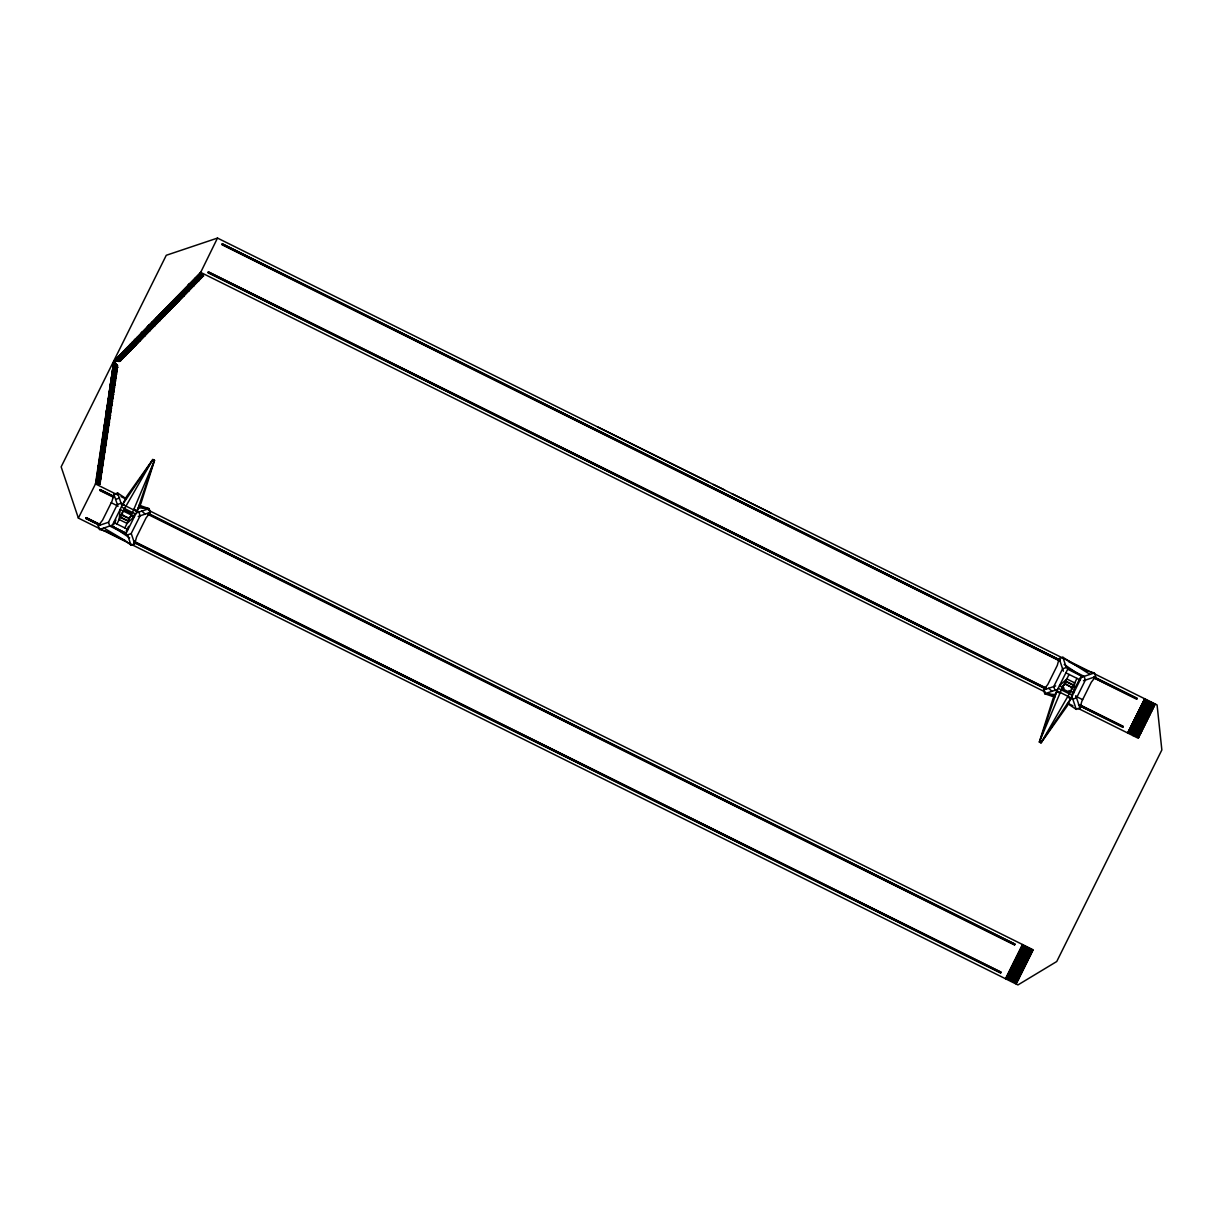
<?xml version="1.0" encoding="UTF-8"?>
<svg xmlns="http://www.w3.org/2000/svg" width="1223" height="1223" viewBox="0 0 1223 1223"><rect width="100%" height="100%" fill="white"/><g stroke="black" fill="none" stroke-linecap="round" stroke-linejoin="round"><path stroke-width="1.5" d="M95.562 483.788L78.364 518.078L1017.949 984.928L1056.733 961.523L1161.85 749.959L1157.08 704.922L217.495 238.072L166.267 255.286L61.15 466.85L78.364 518.078M113.77 361.825L95.593 483.421L100.286 484.018M95.883 483.36L113.342 366.533M96.281 483.513L113.739 361.962M96.479 483.544L114.61 362.268M96.892 483.605L114.794 362.467M97.106 483.635L115.145 362.91L114.32 362.788M97.305 483.666L115.329 363.078L114.289 362.986M97.519 483.696L115.512 363.277M97.718 483.727L115.696 363.491L114.259 363.2M98.13 483.804L115.879 363.69M98.344 483.834L116.231 364.118L114.167 363.812M98.543 483.865L116.414 364.286M98.757 483.895L116.598 364.5L114.136 364.011M99.17 483.956L116.781 364.699L114.106 364.225M99.369 483.987L117.148 365.111L114.045 364.637M99.583 484.018L117.316 365.341L114.014 364.836M99.72 484.033L117.439 365.417L114.427 362.069L117.439 365.432M100.011 483.972L117.469 367.145M101.295 477.245L96.617 476.542M103.343 463.502L98.696 462.691M104.368 456.622L99.705 455.934M105.423 449.651L100.729 449.055M107.456 436.015L102.793 435.205M108.48 429.135L103.802 428.447M111.568 408.528L106.89 407.825M112.608 401.557L107.93 400.854M114.656 387.813L109.994 387.11M115.681 380.934L111.003 380.338M116.72 374.07L112.012 373.535M217.495 238.072L200.587 272.561M126.382 498.892L117.622 492.991L113.892 494.245L112.057 501.063L102.564 520.157L98.237 525.737L99.491 529.467L106.309 531.286L125.403 540.78L130.983 545.106L134.713 543.853L136.548 537.035L146.041 517.941L150.368 512.361L149.114 508.63L139.116 505.221M1089.999 674.393L1062.879 657.271L1059.149 658.524L1057.314 665.343L1047.836 684.437L1043.509 690.017L1044.763 693.747L1054.761 697.156M1067.496 703.485L1076.255 709.386L1079.985 708.132L1081.805 701.329L1091.298 682.22L1095.625 676.655L1094.371 672.925L1087.553 671.091L1068.459 661.597M154.541 460.337L140.92 503.524L126.107 533.335L111.828 526.242L126.642 496.431L152.829 459.481L154.541 460.337L132.497 512.498L124.822 527.954M1082.034 676.151L1067.22 705.946L1041.033 742.896L1039.321 742.04L1052.957 698.853L1067.755 669.057M200.434 272.576L203.645 276.062L200.266 272.76L114.335 360.693L200.755 273.249M113.342 497.623L114.106 496.064M113.556 524.789L115.925 520.02M123.003 511.153L121.872 513.415L122.789 514.547M116.888 524.025L124.578 508.554L152.829 459.481M153.074 461.147L153.685 459.909M126.229 531.072L128.598 526.303M132.543 518.369L134.912 513.599M133.659 541.33L134.713 543.853L131.228 533.457L140.11 515.816L138.856 512.085L135.615 510.48M133.827 542.752L134.591 541.193M597.588 426.934L652.837 454.375M653.143 454.528L708.423 481.923M713.376 484.461L724.536 489.919M732.088 493.756L770.857 513.018M1045.099 689.099L1045.864 687.54M1059.271 661.184L1060.051 659.625M1069.055 674.423L1061.365 689.894L1039.321 742.04M1040.177 742.468L1040.804 741.23M1041.033 742.896L1069.299 693.823L1076.974 678.368M1070.874 691.24L1071.99 688.962L1071.088 687.83M1071.623 695.077L1073.993 690.307M1075.583 687.127L1080.306 677.603M1079.756 706.313L1080.536 704.754M1093.683 678.276L1094.463 676.732M1005.505 978.752L1022.504 944.523M1127.621 732.959L1144.636 698.73M1005.948 978.293L1010.901 980.586M1006.208 977.743L1011.176 980.036M1006.758 976.657L1011.711 978.95M1007.569 975.037L1012.461 977.467M1008.165 973.814L1013.057 976.244M1008.975 972.178L1013.806 974.746M1009.724 970.68L1014.677 972.973M1010.259 969.594L1015.228 971.888M1011.069 967.974L1016.038 970.267M1011.604 966.873L1016.573 969.182M1011.956 966.201L1016.772 968.769M1012.491 965.115L1017.322 967.683M1013.301 963.479L1018.193 965.91M1013.775 962.532L1018.728 964.825M1014.647 960.774L1019.478 963.342M1015.457 959.138L1020.288 961.706M1015.931 958.19L1020.899 960.483M1016.802 956.417L1021.633 958.985M1017.276 955.469L1022.245 957.762M1017.551 954.934L1022.504 957.227M1018.086 953.833L1022.978 956.279M1018.973 952.075L1023.789 954.643M1019.447 951.127L1024.339 953.558M1020.318 949.354L1025.21 951.784M1021.129 947.733L1025.959 950.302M1021.602 946.77L1026.556 949.079M1022.474 945.012L1027.305 947.58M1128.065 732.501L1133.033 734.794M1128.951 730.727L1133.843 733.158M1129.41 729.779L1134.378 732.073M1130.22 728.159L1135.189 730.452M1130.832 726.936L1135.724 729.367M1131.03 726.523L1135.999 728.816M1131.581 725.438L1136.534 727.731M1132.391 723.802L1137.344 726.095M1132.987 722.579L1137.818 725.147M1133.736 721.096L1138.628 723.527M1134.608 719.323L1139.439 721.891M1135.082 718.375L1140.05 720.668M1135.968 716.602L1140.86 719.032M1136.442 715.654L1141.395 717.947M1136.779 714.981L1141.594 717.549M1137.252 714.033L1142.206 716.326M1138.124 712.26L1142.955 714.828M1138.598 711.312L1143.551 713.605M1139.408 709.676L1144.361 711.969M1140.218 708.056L1145.11 710.487M1140.814 706.833L1145.645 709.401M1141.625 705.197L1146.455 707.765M1142.099 704.249L1146.991 706.68M1142.374 703.699L1147.342 706.007M1142.909 702.614L1147.877 704.907M1143.719 700.993L1148.687 703.286M1144.331 699.77L1149.223 702.201M1010.84 981.396L1026.021 950.837M1132.957 735.604L1147.847 705.656M1011.329 980.968L1016.221 983.399M1011.589 980.418L1016.496 982.849M1012.14 979.333L1017.093 981.626M1012.95 977.697L1017.903 980.005M1013.653 976.443L1018.407 978.813M1013.928 975.908L1018.744 978.125M1014.264 975.22L1019.08 977.452M1015.212 973.325L1019.951 975.679M1015.549 972.652L1020.227 975.144M1016.084 971.566L1020.899 973.783M1017.032 969.656L1021.786 972.01M1017.307 969.12L1022.122 971.337M1018.851 965.987L1023.529 968.478M1019.126 965.451L1023.941 967.668M1020.609 962.455L1025.424 964.687M1021.022 961.645L1025.7 964.137M1022.168 959.336L1026.907 961.691M1022.504 958.649L1027.182 961.156M1022.841 957.976L1027.519 960.468M1023.651 956.34L1028.467 958.572M1024.048 955.53L1028.726 958.022M1024.66 954.307L1029.338 956.799M1025.47 952.686L1030.286 954.903M1026.51 950.409L1031.341 952.977M1027.045 949.323L1031.937 951.754M1027.855 947.687L1032.747 950.118M1133.446 735.176L1138.414 737.469M1134.256 733.54L1139.225 735.833M1134.806 732.455L1139.76 734.748M1135.846 730.528L1140.524 733.02M1137.329 727.532L1142.007 730.024M1137.604 726.997L1142.358 729.351M1138.827 724.551L1143.566 726.905M1139.087 724.001L1143.902 726.233M1139.5 723.19L1144.178 725.682M1140.371 721.417L1145.125 723.787M1140.646 720.882L1145.385 723.236M1140.983 720.194L1145.661 722.701M1141.242 719.659L1146.058 721.876M1142.129 717.886L1146.945 720.118M1142.465 717.213L1147.281 719.43M1143.948 714.232L1148.764 716.449M1144.285 713.544L1149.1 715.776M1145.768 710.563L1150.522 712.917M1146.104 709.875L1150.919 712.107M1147.327 707.429L1152.142 709.661M1147.587 706.894L1152.402 709.111M1148.366 705.151L1153.197 707.72M1149.1 703.668L1154.069 705.961M1149.712 702.445L1154.604 704.876M1016.16 984.041L1033.175 949.812L148.396 510.205M1155.292 704.035L1138.292 738.264L1078.013 708.316M117.897 357.422L200.694 272.867M115.207 361.091L200.908 273.386M201.061 273.539L115.145 360.846L116.047 361.152L201.352 273.83M115.742 361.137L201.214 273.677M116.552 361.198L201.657 274.12M201.81 274.258L116.827 361.213L115.726 360.25M117.087 361.244L201.948 274.411M202.101 274.548L117.362 361.259L116.017 359.959M117.897 361.305L202.407 274.839M202.544 274.992L118.172 361.32L116.307 359.654M118.448 361.351L202.697 275.144M114.427 360.586L119.441 361.427L203.247 275.664M120.878 360.342L203.446 275.863M121.016 360.617L117.637 357.315M125.862 355.633L122.56 352.27M140.431 340.728L137.129 337.349M145.292 335.759L141.99 332.381M159.861 320.854L156.483 317.552M164.723 315.886L161.344 312.584M174.43 305.949L171.052 302.647L173.956 305.628M179.292 300.98L175.974 297.602M193.861 286.075L190.543 282.696M198.707 281.107L195.405 277.728M132.283 515.754L129.011 517.65M1061.595 686.623L1064.866 684.742M115.619 499.381L119.35 498.128M98.237 525.737L108.633 522.236M136.961 512.712L149.114 508.63L138.199 507.774M99.491 529.467L112.18 525.202M138.214 516.458L150.368 512.361M131.274 533.61L127.544 534.864L109.749 526.012L108.495 522.282L117.332 504.488L121.062 503.234L124.303 504.854M1043.509 690.017L1055.663 685.935M1082.217 677.007L1094.371 672.925M1056.917 689.665L1044.763 693.747L1055.663 694.618M1083.471 680.737L1095.625 676.655M114.198 363.613L116.047 363.888M113.984 365.05L117.423 365.555M113.953 365.249L117.393 365.769M113.922 365.463L117.362 365.967M113.861 365.876L117.332 366.181M113.831 366.074L117.27 366.594M113.8 366.288L117.24 366.793M113.678 367.114L117.118 367.619M112.975 367.129L117.087 367.833M113.617 367.527L117.056 368.031M112.883 367.741L117.026 368.245M112.852 367.94L116.965 368.658M113.494 368.352L116.934 368.857M112.761 368.551L116.904 369.071M113.433 368.765L116.873 369.27M113.403 368.964L116.812 369.682M112.669 369.224L116.781 369.896M112.623 369.468L116.751 370.095M113.28 369.789L116.72 370.309M113.25 370.003L116.659 370.645M112.501 370.263L116.628 370.859M113.158 370.554L116.598 371.058M113.127 370.752L116.567 371.272M113.097 370.951L116.506 371.685M112.348 371.288L116.475 371.884M113.005 371.578L116.445 372.098M112.975 371.777L116.414 372.296M112.944 371.991L116.353 372.709M112.883 372.404L116.323 372.908M112.852 372.602L116.292 373.122M112.822 372.816L116.261 373.321M112.119 372.877L116.231 373.535M112.761 373.229L116.17 373.948M111.981 373.795L116.124 374.284M112.654 373.978L116.063 374.697M111.92 374.146L116.032 374.911M112.562 374.605L116.002 375.109M111.859 374.635L115.971 375.323M111.782 375.064L115.91 375.736M112.44 375.43L115.879 375.935M112.409 375.629L115.849 376.149M112.378 375.843L115.803 376.348M112.348 376.042L115.772 376.562M112.317 376.256L115.711 376.974M112.256 376.669L115.681 377.173M112.226 376.867L115.65 377.387M111.476 377.127L115.604 377.724M112.134 377.418L115.573 377.938M112.103 377.617L115.543 378.136M112.073 377.831L115.512 378.35M111.324 378.136L115.451 378.763M111.981 378.442L115.421 378.962M111.95 378.656L115.39 379.176M111.92 378.855L115.359 379.375M111.186 379.115L115.329 379.573M111.859 379.268L115.268 379.986M111.797 379.68L115.237 380.2M111.767 379.894L115.207 380.399M111.736 380.093L115.176 380.613M111.66 380.643L115.084 381.163M111.629 380.857L115.054 381.362M111.599 381.056L114.993 381.775M111.538 381.469L114.962 381.989M111.507 381.683L114.931 382.188M111.476 381.882L114.901 382.402M111.446 382.096L114.87 382.6M111.415 382.295L114.809 383.013M111.354 382.707L114.779 383.227M111.324 382.921L114.748 383.426M110.605 382.967L114.717 383.64M111.262 383.334L114.656 384.053M114.626 384.251L110.513 383.64L114.61 384.389M111.14 384.083L114.549 384.802M110.422 384.251L114.519 385.016M110.391 384.45L114.488 385.214M110.345 384.741L114.458 385.428M110.269 385.169L114.427 385.627M110.957 385.321L114.366 386.04M110.896 385.734L114.335 386.239M110.865 385.933L114.305 386.453M110.834 386.147L114.274 386.651M110.804 386.346L114.213 387.064M110.743 386.758L114.182 387.278M110.712 386.972L114.152 387.477M110.636 387.523L114.06 388.027M110.605 387.722L114.029 388.241M110.559 387.936L113.999 388.44M110.529 388.134L113.968 388.654M110.498 388.348L113.907 389.067M110.437 388.761L113.877 389.266M110.406 388.96L113.846 389.48M110.376 389.174L113.815 389.678M110.345 389.373L113.754 390.091M109.611 389.617L113.724 390.305M110.253 389.999L113.693 390.504M110.223 390.198L113.663 390.718M110.192 390.412L113.632 390.917M109.459 390.626L113.586 391.268M110.116 390.963L113.556 391.467M110.085 391.161L113.525 391.681M110.055 391.375L113.464 392.094M109.321 391.605L113.433 392.293M109.963 391.987L113.403 392.507M109.932 392.186L113.372 392.705M109.902 392.4L113.311 393.118M109.841 392.812L113.28 393.317M109.81 393.011L113.25 393.531M109.78 393.225L113.219 393.73M109.749 393.424L113.173 393.944M109.718 393.638L113.112 394.356M109.596 394.387L113.005 395.105M109.535 394.8L112.975 395.319M109.504 395.014L112.944 395.518M109.474 395.212L112.913 395.732M109.443 395.426L112.852 396.145M109.382 395.839L112.822 396.344M109.351 396.038L112.791 396.558M109.321 396.252L112.761 396.756M109.29 396.451L112.73 396.971M109.26 396.665L112.669 397.383M109.199 397.078L112.638 397.582M109.168 397.276L112.608 397.796M109.137 397.49L112.562 398.132M109.092 397.827L112.516 398.346M109.061 398.041L112.485 398.545M109.03 398.239L112.455 398.759M109 398.438L112.394 399.172M108.939 398.851L112.363 399.371M108.908 399.065L112.333 399.585M108.19 399.095L112.302 399.783M108.847 399.478L112.271 399.997M112.21 400.395L108.098 399.753L112.18 400.609M108.725 400.303L112.149 400.808M108.006 400.364L112.119 401.022M108.664 400.716L112.057 401.434M107.869 401.297L112.012 401.771M108.541 401.465L111.95 402.184M108.48 401.878L111.92 402.398M108.45 402.092L111.889 402.596M108.419 402.291L111.859 402.81M108.388 402.505L111.828 403.009M108.358 402.703L111.767 403.422M108.297 403.116L111.736 403.636M108.266 403.33L111.706 403.835M108.236 403.529L111.675 404.049M108.205 403.743L111.614 404.461M108.144 404.156L111.583 404.66M108.113 404.354L111.553 404.874M108.067 404.706L111.492 405.21M108.037 404.905L111.461 405.425M108.006 405.119L111.431 405.623M107.976 405.317L111.4 405.837M107.93 405.516L111.369 406.036M107.899 405.73L111.308 406.449M107.838 406.143L111.278 406.663M107.807 406.342L111.247 406.862M107.777 406.556L111.217 407.076M107.746 406.755L111.155 407.473M107.685 407.167L111.125 407.687M107.655 407.381L111.094 407.886M107.624 407.58L111.064 408.1M107.548 408.13L110.987 408.65M107.517 408.344L110.957 408.849M107.486 408.543L110.926 409.063M107.456 408.757L110.865 409.476M107.395 409.17L110.834 409.674M107.364 409.369L110.804 409.888M106.63 409.537L110.773 410.087M106.584 409.827L110.712 410.5M107.242 410.194L110.682 410.714M106.523 410.271L110.651 410.913M106.493 410.546L110.62 411.127M106.447 410.821L110.59 411.325M107.12 411.02L110.513 411.738L106.37 411.28M106.34 411.524L110.467 412.09M106.997 411.784L110.406 412.503M106.936 412.197L110.376 412.701M106.905 412.396L110.345 412.915M106.875 412.594L110.315 413.114M106.844 412.808L110.253 413.527M106.783 413.221L110.223 413.741M106.753 413.42L110.192 413.94M106.722 413.634L110.162 414.138M106.691 413.833L110.131 414.352M106.661 414.047L110.07 414.765M106.6 414.459L110.039 414.964M106.493 415.209L109.932 415.728M106.462 415.423L109.902 415.927M106.432 415.621L109.856 416.141M106.401 415.835L109.795 416.554M106.34 416.248L109.764 416.753M106.309 416.447L109.734 416.967M106.279 416.661L109.703 417.165M106.248 416.86L109.673 417.379M106.218 417.074L109.611 417.792M106.156 417.486L109.581 417.991M106.126 417.685L109.55 418.205M106.095 417.899L109.52 418.404M106.065 418.098L109.474 418.755M106.004 418.449L109.443 418.954M105.973 418.648L109.413 419.168M105.942 418.862L109.351 419.581M105.881 419.26L109.321 419.779M105.851 419.474L109.29 419.993M105.82 419.672L109.26 420.192M105.79 419.886L109.229 420.406M105.759 420.085L109.168 420.819M105.698 420.498L109.137 421.018M105.667 420.712L109.107 421.216M105.637 420.911L109.076 421.431M105.606 421.125L109.015 421.843M105.499 421.874L108.893 422.592M105.438 422.287L108.862 422.806M105.407 422.501L108.832 423.005M105.377 422.699L108.801 423.219M105.346 422.913L108.771 423.418M105.316 423.112L108.709 423.831M105.239 423.525L108.679 424.045M105.209 423.739L108.648 424.243M105.178 423.938L108.618 424.457M105.147 424.152L108.557 424.87M105.086 424.564L108.526 425.069M105.056 424.763L108.495 425.283M104.352 424.809L108.45 425.619M104.979 425.314L108.419 425.833M104.261 425.466L108.388 426.032M104.245 425.573L108.358 426.246M104.888 425.94L108.327 426.445M104.169 426.078L108.266 426.858M104.138 426.277L108.236 427.072M104.093 426.567L108.205 427.27M104.031 427.01L108.174 427.484M104.704 427.163L108.113 427.897M104.643 427.576L108.083 428.096M104.612 427.79L108.052 428.295M104.582 427.989L108.021 428.509M104.551 428.203L107.991 428.707M104.459 428.753L107.899 429.258M104.429 428.952L107.869 429.472M104.398 429.166L107.807 429.885M104.337 429.579L107.777 430.083M104.307 429.777L107.746 430.297M104.276 429.992L107.716 430.496M104.245 430.19L107.655 430.909M104.184 430.603L107.624 431.123M104.154 430.817L107.593 431.322M104.123 431.016L107.563 431.536M104.093 431.23L107.532 431.734M104.062 431.429L107.471 432.147M104.001 431.841L107.441 432.361L103.986 431.979M103.955 432.193L107.364 432.911M103.894 432.606L107.334 433.11M103.863 432.804L107.303 433.324M103.833 433.018L107.272 433.523M103.802 433.217L107.196 433.936M103.741 433.63L107.165 434.15M103.71 433.829L107.135 434.348M103.68 434.043L107.104 434.562M103.649 434.241L107.074 434.761M103.619 434.455L107.013 435.174M103.558 434.868L106.982 435.373M103.527 435.067L106.951 435.587M103.435 435.617L106.875 436.137M103.405 435.831L106.844 436.336M103.374 436.03L106.814 436.55M103.343 436.244L106.753 436.963M103.282 436.657L106.722 437.161M103.252 436.856L106.691 437.375M103.221 437.07L106.661 437.574M103.191 437.268L106.63 437.788M103.16 437.482L106.569 438.201M103.099 437.895L106.539 438.4M103.068 438.094L106.508 438.614M103.038 438.308L106.477 438.812M103.007 438.507L106.416 439.225M102.961 438.858L106.386 439.363M102.931 439.057L106.355 439.577M102.9 439.271L106.294 439.99M102.839 439.684L106.263 440.188M102.808 439.883L106.233 440.402M102.778 440.081L106.202 440.601M102.747 440.295L106.172 440.815M102.717 440.494L106.111 441.228M102.656 440.907L106.08 441.427M102.61 441.121L106.049 441.641M101.891 441.304L106.019 441.839M101.845 441.61L105.958 442.252M102.487 441.946L105.927 442.451M101.784 442.038L106.447 442.787L101.738 442.313M101.692 442.588L105.82 443.215M101.662 442.818L105.79 443.414M101.631 443.047L105.759 443.628M101.585 443.292L105.728 443.827M102.258 443.521L105.667 444.239M102.197 443.934L105.637 444.453M102.166 444.148L105.606 444.652M102.136 444.346L105.575 444.866M102.105 444.561L105.514 445.279M102.044 444.973L105.484 445.478M102.013 445.172L105.453 445.692M101.983 445.386L105.423 445.891M101.952 445.585L105.361 446.242M101.891 445.936L105.331 446.441M101.861 446.135L105.3 446.655M101.83 446.349L105.27 446.854M101.799 446.548L105.209 447.266M101.738 446.961L105.178 447.48M101.708 447.159L105.147 447.679M101.677 447.373L105.117 447.893M101.647 447.572L105.056 448.306M101.585 447.985L105.025 448.505M101.555 448.199L104.995 448.719M101.524 448.398L104.964 448.917M101.494 448.612L104.933 449.116M101.463 448.81L104.872 449.529M101.387 449.361L104.826 449.881M101.356 449.575L104.765 450.293M101.295 449.988L104.735 450.492M101.264 450.186L104.704 450.706M101.234 450.4L104.674 450.905M101.203 450.599L104.612 451.318M101.142 451.012L104.567 451.532M101.112 451.226L104.536 451.73M101.081 451.425L104.505 451.944M101.05 451.639L104.475 452.143M101.02 451.837L104.414 452.556M100.959 452.25L104.383 452.77M100.928 452.464L104.352 452.969M100.867 452.8L104.307 453.32M100.836 453.014L104.276 453.519M100.806 453.213L104.245 453.733M100.775 453.427L104.215 453.932M100.745 453.626L104.154 454.344M100.683 454.039L104.123 454.559M100.653 454.237L104.093 454.757M100.622 454.452L104.062 454.971M100.592 454.65L104.031 455.17M100.561 454.864L103.97 455.583M100.5 455.277L103.94 455.782M100.469 455.476L103.909 455.996M100.439 455.69L103.879 456.194M100.362 456.24L103.787 456.745M100.332 456.439L103.756 456.959M100.301 456.653L103.695 457.371M100.24 457.066L103.665 457.57M100.21 457.264L103.634 457.784M100.179 457.478L103.603 457.983M100.148 457.677L103.573 458.197M100.118 457.891L103.512 458.61M100.057 458.304L103.481 458.808M100.026 458.503L103.451 459.022M99.98 458.717L103.42 459.221M99.95 458.915L103.359 459.634M103.328 459.848L99.889 459.328L103.313 459.986M99.843 459.68L103.252 460.398M99.782 460.093L103.221 460.597M99.751 460.291L103.191 460.811M99.72 460.505L103.16 461.01M99.69 460.704L103.129 461.224M99.659 460.903L103.068 461.637M99.598 461.316L103.038 461.835M99.567 461.53L103.007 462.049M99.537 461.728L102.977 462.248M99.506 461.942L102.915 462.661M99.445 462.355L102.885 462.86M99.415 462.554L102.854 463.074M99.323 463.104L102.763 463.624M99.292 463.318L102.732 463.823M99.262 463.517L102.701 464.037M99.231 463.731L102.671 464.236M99.201 463.93L102.61 464.648M99.139 464.343L102.579 464.862M99.109 464.557L102.549 465.061M99.078 464.755L102.518 465.275M99.048 464.969L102.457 465.688M98.987 465.382L102.426 465.887M98.956 465.581L102.396 466.101M98.222 465.825L102.365 466.299M98.895 465.994L102.335 466.513M98.864 466.208L102.289 466.85M98.13 466.483L102.258 467.064M98.085 466.758L102.228 467.262M98.039 467.094L102.166 467.675M98.008 467.293L102.136 467.889M97.962 467.583L102.105 468.088M98.635 467.782L102.075 468.302M97.901 468.027L102.013 468.715M98.543 468.394L101.983 468.913M98.513 468.608L101.952 469.128M98.482 468.806L101.906 469.326M98.452 469.021L101.876 469.54M98.421 469.219L101.815 469.938M97.657 469.571L102.319 470.366L97.641 469.678M98.299 469.984L101.708 470.702M98.237 470.396L101.677 470.901M98.207 470.595L101.647 471.115M98.176 470.809L101.616 471.314M98.146 471.008L101.555 471.726M98.085 471.421L101.524 471.94M98.054 471.635L101.494 472.139M98.023 471.833L101.463 472.353M97.993 472.047L101.433 472.552M97.962 472.246L101.371 472.965M97.901 472.659L101.341 473.179M97.871 472.873L101.31 473.377M97.84 473.072L101.249 473.729M97.794 473.423L101.219 473.928M97.764 473.622L101.188 474.142M97.733 473.836L101.157 474.341M97.702 474.035L101.096 474.753M97.641 474.448L101.066 474.967M97.611 474.662L101.035 475.166M97.58 474.86L101.005 475.38M97.55 475.059L100.974 475.579M97.519 475.273L100.913 475.992M97.458 475.686L100.882 476.206M97.427 475.885L100.852 476.404M97.397 476.099L100.821 476.603M97.366 476.297L100.76 477.016M97.274 476.848L100.714 477.367M97.244 477.062L100.653 477.78M97.183 477.474L100.622 477.979M97.152 477.673L100.592 478.193M97.121 477.887L100.561 478.392M97.091 478.086L100.531 478.606M97.06 478.3L100.469 479.019M96.999 478.713L100.439 479.217M96.969 478.912L100.408 479.431M96.938 479.126L100.378 479.63M96.907 479.324L100.317 480.043M96.846 479.737L100.286 480.257M96.816 479.951L100.255 480.456M96.77 480.287L100.194 480.807M96.739 480.501L100.164 481.006M96.709 480.7L100.133 481.22M96.663 480.914L100.103 481.419M96.632 481.113L100.072 481.633M96.602 481.327L100.011 482.045M96.541 481.724L99.98 482.244M96.51 481.938L99.95 482.458M96.479 482.137L99.919 482.657M96.449 482.351L99.858 483.07M96.388 482.764L99.827 483.284M95.7 482.733L99.797 483.482M96.327 483.177L99.766 483.681M1070.92 687.234L1072.678 687.601L1073.733 685.476L1066.38 681.853L1064.667 683.412L1069.468 686.516M103.863 528L125.403 540.78M1062.023 688.58L1069.972 692.463M123.905 509.915L131.839 513.813M1060.173 660.023L222.418 243.79L221.959 244.722L1058.002 660.114M1094.371 677.022L1137.115 698.257L1136.641 699.189L1093.897 677.955M222.296 244.019L1060.051 660.267M1094.218 677.313L1136.993 698.486M222.219 244.187L1059.989 660.389M1094.157 677.435L1136.916 698.639M222.143 244.325L1059.852 660.68M1094.019 677.725L1136.84 698.807M1147.541 706.267L1152.876 708.912M1147.006 707.536L1152.188 710.104M1067.694 669.21L1081.958 676.304M1146.394 708.759L1151.577 711.327M1145.798 709.982L1150.965 712.55M1145.187 711.205L1150.354 713.773M1065.875 672.849L1080.154 679.942M1144.575 712.428L1149.758 714.996M1143.979 713.651L1149.146 716.219M1143.367 714.859L1148.535 717.442M1142.756 716.082L1147.923 718.665M1142.144 717.305L1147.327 719.888M1141.548 718.528L1146.715 721.096M1065.722 681.119L1073.656 685.063M1140.937 719.751L1146.104 722.319M1140.325 720.974L1145.508 723.542M1064.53 683.535L1072.449 687.464M1139.714 722.197L1144.896 724.765M1139.117 723.42L1144.285 725.988M1138.506 724.643L1143.673 727.211M1064.193 688.182L1059.424 685.828L1066.808 678.948L1074.727 682.893L1073.702 692.921L1068.948 690.552M1137.894 725.866L1143.077 728.434M1075.659 696.193L1082.63 699.663M1137.298 727.089L1142.465 729.657M1058.185 688.304L1072.464 695.398M1136.687 728.312L1141.854 730.88M1136.075 729.535L1141.242 732.103M1069.575 697.538L1072.8 699.143L1076.53 697.89L1085.382 680.095L1084.128 676.365L1066.334 667.529L1062.604 668.782L1053.752 686.577L1055.006 690.307M1056.565 691.591L1059.73 693.166M1067.664 697.11L1070.844 698.685M1135.387 730.712L1140.723 733.372M1046.231 688.09L208.476 271.858L208.017 272.775L1045.772 689.023M1080.413 705.09L1123.173 726.324L1122.699 727.257L1079.955 706.023M208.353 272.072L1046.093 688.381M1080.306 705.319L1123.02 726.6M208.277 272.255L1045.971 688.61M1078.457 704.754L1122.989 726.676M208.155 272.484L1045.879 688.794M1080.108 705.732L1122.897 726.875M200.496 272.301L1045.512 692.157M1048.937 693.869L1054.073 696.407M1069.468 704.066L1072.892 705.763M95.379 483.865L117.607 494.902M121.031 496.614L126.168 499.152M139.85 505.955L144.987 508.508M113.968 496.37L100.301 489.567L99.827 490.499L113.51 497.287M148.166 513.339L1014.983 944.049L1014.524 944.982L147.708 514.287M100.179 489.796L113.861 496.599M148.059 513.584L1014.876 944.278M100.118 489.919L113.77 496.767L100.041 490.087M1014.8 944.416L147.968 513.767L1014.662 944.691M134.133 509.211L137.297 510.786M1025.409 952.06L1030.744 954.704M1024.889 953.329L1030.056 955.897M1024.278 954.536L1029.445 957.12M121.398 506.979L135.677 514.073M1023.666 955.759L1028.849 958.343M111.232 502.714L116.812 505.496M1023.07 956.982L1028.237 959.566M1022.459 958.205L1027.626 960.774M1021.847 959.428L1027.014 961.997M1021.236 960.651L1026.418 963.22M127.284 517.298L121.199 514.776L120.129 516.916L127.498 520.524L129.195 518.98L128.736 518.017M121.413 514.914L129.348 518.842M1020.639 961.874L1025.807 964.443M1020.028 963.097L1025.195 965.666M120.221 517.329L128.14 521.258M1019.416 964.32L1024.584 966.889M1018.805 965.543L1023.987 968.112M1018.209 966.766L1023.376 969.335M1017.597 967.989L1022.764 970.558M1016.986 969.212L1022.168 971.781M1016.374 970.435L1021.557 973.004M113.724 522.435L127.987 529.528M1015.778 971.658L1020.945 974.227M1015.166 972.881L1020.334 975.45M1014.555 974.104L1019.737 976.673M111.905 526.089L126.183 533.182M1013.959 975.327L1019.126 977.896M1013.271 976.504L1018.591 979.164M100.026 524.422L86.344 517.635L85.885 518.567L99.567 525.34M135.936 542.278L1001.041 972.102L1000.582 973.034L133.766 542.355M86.237 517.864L99.919 524.652L86.145 518.032M134.102 541.651L1000.934 972.346M134.041 541.774L1000.842 972.514M86.007 518.323L99.766 524.942M133.873 542.11L1000.766 972.652M1064.193 664.471L1082.538 676.915M112.852 526.517L129.669 537.906M1048.631 688.289L1052.055 691.301M141.807 511.092L145.231 514.088M200.465 273.539L202.957 275.97M202.804 276.123L200.266 273.738M200.175 273.845L202.514 276.413M199.884 274.135L202.376 276.566M199.746 274.288L202.223 276.719M199.594 274.441L202.085 276.857M199.441 274.579L201.933 277.01M199.303 274.732L201.642 277.315M199.013 275.037L201.489 277.453M198.86 275.175L201.352 277.606M198.722 275.328L201.199 277.759M198.569 275.481L200.908 278.049M198.325 275.725L200.817 278.156M198.187 275.878L200.664 278.309M198.034 276.031L200.373 278.599M197.744 276.322L200.236 278.752M197.606 276.474L200.083 278.905M199.945 279.043L197.453 276.627L199.792 279.196M197.163 276.918L199.502 279.501M196.872 277.224L199.364 279.639M196.735 277.361L199.211 279.792M196.582 277.514L199.074 279.945M196.444 277.667L198.783 280.235M198.63 280.388L196.139 277.957L198.478 280.541M195.619 278.508L198.095 280.938M195.466 278.661L197.958 281.091M195.313 278.813L197.805 281.229M195.176 278.951L197.652 281.382M195.023 279.104L197.362 281.687M194.732 279.41L197.224 281.825M194.595 279.547L197.071 281.978L194.442 279.7M194.304 279.853L196.643 282.421M194.014 280.143L196.49 282.574M193.861 280.296L196.353 282.727L193.723 280.449M193.57 280.602L195.955 283.125L193.326 280.847M193.188 281L195.665 283.415M193.035 281.137L195.527 283.568M192.898 281.29L195.237 283.874M192.607 281.596L195.084 284.011M192.454 281.733L194.946 284.164M192.317 281.886L194.793 284.317M192.164 282.039L194.503 284.607M191.873 282.33L194.35 284.76M191.721 282.482L194.212 284.913M191.583 282.635L194.06 285.066M191.43 282.788L193.922 285.204M191.292 282.926L193.631 285.509M190.895 283.323L193.387 285.754M190.757 283.476L193.096 286.06M190.467 283.782L192.944 286.197M190.314 283.919L192.806 286.35M190.177 284.072L192.653 286.503M192.363 286.793L189.382 283.889L192.225 286.946M189.076 284.21L192.072 287.099M188.877 284.409L191.935 287.252M188.724 284.562L191.782 287.39M189.152 285.112L191.491 287.695M188.373 284.928L191.338 287.848M188.296 285.005L191.201 288.001M188.48 285.815L190.956 288.246M187.822 285.479L190.819 288.399M188.174 286.106L190.666 288.536M188.036 286.258L190.513 288.689M187.883 286.411L190.222 288.995M187.593 286.702L190.085 289.132M187.455 286.855L189.932 289.285M187.302 287.008L189.794 289.438M189.641 289.591L187.165 287.16L189.351 289.882M186.722 287.604L189.213 290.034M186.584 287.757L189.061 290.187L186.431 287.894M185.697 287.665L189.076 290.967L185.621 287.741M185.896 288.445L188.388 290.875M185.758 288.597L188.097 291.181M185.468 288.888L187.945 291.319M185.315 289.041L187.807 291.471M185.177 289.194L187.654 291.624M185.025 289.347L187.516 291.777M184.872 289.484L187.211 292.068M184.581 289.79L187.073 292.221M184.444 289.943L186.92 292.373M184.291 290.08L186.783 292.511M184.153 290.233L186.492 292.817M183.863 290.539L186.339 292.97M183.756 290.631L186.248 293.061M183.618 290.784L185.957 293.367M183.328 291.074L185.804 293.505M183.175 291.227L185.667 293.658M183.037 291.38L185.514 293.81M182.884 291.533L185.376 293.963M182.747 291.67L185.086 294.254M182.456 291.976L184.933 294.407M182.303 292.129L184.795 294.56M182.166 292.266L184.642 294.697M182.013 292.419L184.352 295.003M181.723 292.725L184.214 295.156M181.57 292.863L184.062 295.293M180.836 292.633L184.214 295.935L180.759 292.71M181.05 293.413L183.526 295.844M180.897 293.566L183.389 295.997M180.744 293.719L183.236 296.149M180.607 293.872L182.946 296.44M180.316 294.162L182.793 296.593M180.163 294.315L182.655 296.746M180.026 294.468L182.502 296.883M179.873 294.605L182.212 297.189M179.582 294.911L182.074 297.342M179.445 295.064L181.921 297.479M179.292 295.202L181.784 297.632M181.631 297.785L179.154 295.354L181.386 298.03M181.249 298.183L178.757 295.752L181.096 298.336M178.466 296.058L180.805 298.626M178.176 296.348L180.668 298.779L178.038 296.501M177.885 296.654L180.377 299.069M177.748 296.792L180.087 299.375L177.442 297.097M177.304 297.25L179.781 299.666M177.152 297.388L179.643 299.818M177.014 297.541L179.491 299.971M176.861 297.693L179.2 300.262M176.571 297.984L179.062 300.415M176.326 298.244L178.665 300.812M176.036 298.534L178.527 300.965M175.898 298.687L178.375 301.118M175.745 298.84L178.237 301.255M175.608 298.978L177.947 301.561M175.317 299.283L177.794 301.714M175.164 299.436L177.656 301.852M175.027 299.574L177.503 302.005M174.874 299.727L177.366 302.157M174.736 299.88L177.075 302.448M174.446 300.17L176.922 302.601M174.293 300.323L176.769 302.754M174.14 300.476L176.54 302.998M173.911 300.72L176.387 303.151M173.758 300.873L176.25 303.304M173.62 301.026L176.097 303.442M173.467 301.164L175.806 303.747M173.177 301.469L175.653 303.9M173.024 301.622L175.516 304.038M172.886 301.76L175.363 304.191M172.733 301.913L175.225 304.344M172.596 302.066L174.935 304.634M171.908 301.76L174.782 304.787M171.74 301.943L174.644 304.94M171.572 302.112L174.492 305.093M171.862 302.815L174.201 305.383M170.716 302.983L173.666 305.933M171.037 303.656L173.528 306.086M170.501 303.212L173.376 306.224L170.746 303.946M170.608 304.099L173.085 306.53M170.456 304.252L172.795 306.82M172.642 306.973L170.165 304.542L172.504 307.126M169.875 304.848L172.351 307.279M169.722 305.001L172.061 307.569L169.431 305.291M169.294 305.444L171.77 307.875M169.049 305.689L171.526 308.12M168.896 305.842L171.388 308.272M168.759 305.995L171.235 308.41M168.606 306.132L171.098 308.563M168.468 306.285L170.945 308.716M168.315 306.438L170.654 309.006M168.025 306.728L170.517 309.159M167.887 306.881L170.364 309.312M167.734 307.034L170.226 309.465M167.597 307.187L169.936 309.755M167.306 307.477L169.783 309.908M167.154 307.63L169.645 310.061M167.001 307.783L169.493 310.199M166.267 307.539L169.569 310.917L166.19 307.615M166.481 308.318L168.957 310.749M166.328 308.471L168.82 310.902M166.175 308.624L168.514 311.192M165.885 308.915L168.377 311.345M165.747 309.067L168.224 311.498M165.594 309.22L168.086 311.651M165.457 309.373L167.796 311.941M165.166 309.664L167.643 312.094M165.013 309.816L167.505 312.247M164.876 309.969L167.352 312.385M164.723 310.107L167.215 312.538M164.585 310.26L166.924 312.843M164.341 310.504L166.817 312.935M164.188 310.657L166.68 313.088M164.05 310.81L166.389 313.394M163.76 311.101L166.236 313.531M163.607 311.253L166.099 313.684M165.946 313.837L163.469 311.406L165.655 314.128M163.026 311.85L165.518 314.28M165.365 314.433L162.873 312.003L165.212 314.586M162.583 312.293L165.074 314.724M162.445 312.446L164.784 315.03L162.155 312.752M162.002 312.889L164.493 315.32M161.619 313.287L164.096 315.717M161.467 313.44L163.958 315.87M161.329 313.592L163.806 316.023M161.176 313.745L163.515 316.314M163.378 316.467L160.396 313.547L163.225 316.619M160.091 313.868L163.087 316.772L159.892 314.066M159.739 314.219L162.644 317.216M159.494 314.464L162.506 317.368M159.311 314.663L162.353 317.506M159.724 315.228L162.216 317.659M159.571 315.381L161.971 317.904M158.837 315.137L161.818 318.056M159.189 315.779L161.681 318.209M159.051 315.931L161.39 318.5M158.745 316.222L161.237 318.653M158.608 316.375L161.084 318.806M158.455 316.528L160.947 318.958M158.317 316.665L160.794 319.096M158.164 316.818L160.503 319.402M157.874 317.124L160.366 319.555M157.736 317.261L160.213 319.692M157.584 317.414L160.075 319.845M157.446 317.567L159.785 320.151M157.155 317.858L159.632 320.288M156.911 318.118L159.25 320.686M156.62 318.408L159.097 320.839M156.468 318.561L158.959 320.992M156.33 318.714L158.807 321.145M158.669 321.282L156.177 318.867L158.379 321.588M155.734 319.31L158.226 321.741M155.596 319.463L158.073 321.878M157.935 322.031L155.443 319.6L157.645 322.337M155.015 320.059L157.492 322.475M157.354 322.627L154.862 320.197L157.11 322.872M156.957 323.025L154.48 320.594L156.819 323.178M154.19 320.9L156.666 323.331M154.037 321.053L156.529 323.468M153.899 321.19L156.238 323.774M153.609 321.496L156.085 323.927M153.456 321.649L155.948 324.064M153.318 321.787L155.795 324.217M153.165 321.939L155.504 324.523M152.875 322.245L155.367 324.661M152.737 322.383L155.214 324.814M152.585 322.536L155.076 324.966L152.432 322.689M151.698 322.444L155 325.822L151.621 322.52M151.912 323.239L154.388 325.654M151.759 323.376L154.098 325.96M151.469 323.682L153.945 326.113M151.316 323.835L153.808 326.251M151.178 323.973L153.655 326.403M151.025 324.126L153.364 326.709M150.735 324.431L153.227 326.847M150.597 324.569L153.074 327M150.444 324.722L152.936 327.153M150.307 324.875L152.783 327.305M150.154 325.028L152.493 327.596M149.451 324.737L152.355 327.749M149.282 324.921L152.248 327.84M148.961 325.257L151.958 328.146M149.328 325.868L151.82 328.299M148.763 325.456L151.667 328.437M148.564 325.654L151.53 328.59M148.411 325.807L151.239 328.895M148.61 326.617L151.086 329.033M148.044 326.189L150.949 329.186M148.304 326.908L150.796 329.339M150.643 329.491L148.166 327.061L150.353 329.782M147.723 327.504L150.215 329.935M147.586 327.657L150.062 330.088M146.836 327.412L150.215 330.714L146.775 327.489M147.05 328.207L149.527 330.623M146.898 328.345L149.389 330.776M146.76 328.498L149.099 331.081M148.946 331.219L146.47 328.804L148.809 331.372M146.179 329.094L148.656 331.525M146.026 329.247L148.518 331.678M145.889 329.4L148.228 331.968M145.598 329.69L148.075 332.121M145.445 329.843L147.937 332.274M145.308 329.996L147.784 332.411M145.155 330.134L147.494 332.717M144.91 330.393L147.402 332.809L144.773 330.531M144.62 330.684L146.959 333.267M144.329 330.99L146.821 333.405M144.176 331.127L146.668 333.558M144.039 331.28L146.515 333.711M143.886 331.433L146.378 333.864M143.748 331.586L146.087 334.154L143.458 331.876M143.305 332.029L145.797 334.46M143.167 332.182L145.644 334.598M143.015 332.32L145.354 334.903M142.22 332.136L145.216 335.056M142.143 332.228L145.063 335.194M141.715 332.671L144.681 335.591M141.562 332.809L144.528 335.744M141.333 333.053L144.39 335.897M141.211 333.176L144.238 336.05M141.608 333.772L143.947 336.34M141.318 334.062L143.81 336.493M140.676 333.726L143.657 336.646M141.027 334.368L143.504 336.784M140.874 334.506L143.213 337.089M140.584 334.812L143.076 337.242M140.446 334.964L142.923 337.38M140.293 335.102L142.785 337.533M140.156 335.255L142.541 337.793M139.911 335.499L142.388 337.93M139.758 335.652L142.25 338.083M139.621 335.805L142.097 338.236M139.468 335.958L141.807 338.526M141.669 338.679L139.177 336.249L141.516 338.832M138.887 336.554L141.379 338.985M138.749 336.692L141.088 339.275M138.459 336.998L140.935 339.428M138.306 337.151L140.798 339.581M138.168 337.288L140.645 339.719M138.016 337.441L140.507 339.872M137.863 337.594L140.202 340.177M139.972 340.422L137.48 337.991L139.682 340.713M137.037 338.435L139.529 340.865M136.9 338.588L139.376 341.018L136.747 338.74M136.609 338.878L138.948 341.462M136.319 339.184L138.795 341.614L136.166 339.337M136.028 339.474L138.505 341.905M135.371 339.153L138.367 342.058M135.203 339.321L138.077 342.364M135.034 339.49L137.924 342.501M134.882 339.658L137.786 342.654M134.683 339.856L137.542 342.899M134.484 340.055L137.389 343.052M134.178 340.376L137.251 343.204M134.622 340.927L137.098 343.357M133.964 340.59L136.808 343.648M134.178 341.37L136.67 343.801M134.041 341.523L136.517 343.953M133.888 341.66L136.38 344.091M133.735 341.813L136.227 344.244M133.597 341.966L135.936 344.55M133.307 342.257L135.784 344.687M133.154 342.409L135.646 344.84M133.017 342.562L135.493 344.993M132.267 342.318L135.585 345.696L132.206 342.394M132.481 343.113L134.958 345.543M132.329 343.25L134.668 345.834M132.038 343.556L134.53 345.987M131.901 343.709L134.377 346.14M131.748 343.862L134.24 346.277M131.61 343.999L134.087 346.43M130.83 343.801L133.796 346.736M130.754 343.877L133.659 346.873M130.525 344.106L133.506 347.026M130.326 344.32L133.368 347.179M130.173 344.473L133.078 347.47M129.944 344.718L132.925 347.622M129.821 344.84L132.833 347.729M130.204 345.452L132.543 348.02M129.913 345.742L132.39 348.173M129.286 345.39L132.252 348.326M129.607 346.048L132.099 348.463L129.47 346.185M129.317 346.338L131.656 348.922M129.027 346.644L131.518 349.059M128.889 346.782L131.365 349.212M128.736 346.935L131.228 349.365M128.598 347.087L130.937 349.656M128.308 347.378L130.785 349.809L128.155 347.531M127.421 347.301L130.8 350.604L127.345 347.363M127.62 348.081L130.112 350.512M127.482 348.234L129.959 350.649M127.33 348.372L129.821 350.802M126.55 348.173L129.531 351.108M126.382 348.356L129.378 351.246M126.214 348.524L129.241 351.398M126.061 348.693L129.088 351.551M125.862 348.891L128.797 351.842M125.663 349.09L128.644 351.995M125.51 349.243L128.507 352.148M125.358 349.396L128.354 352.3M125.143 349.625L128.216 352.438M125.587 350.16L127.972 352.698M125.342 350.42L127.819 352.836M125.189 350.558L127.681 352.988M125.052 350.711L127.391 353.294M124.761 351.016L127.238 353.432M124.608 351.154L127.1 353.585M124.471 351.307L126.947 353.737M123.691 351.108L126.657 354.028M123.615 351.184L126.519 354.181M123.385 351.414L126.366 354.334M123.187 351.628L126.229 354.487M123.034 351.781L126.076 354.624M122.804 352.025L125.786 354.93M122.682 352.148L125.633 355.083M122.912 352.897L125.25 355.48M122.132 352.698L125.113 355.618M122.468 353.34L124.96 355.771M122.331 353.493L124.807 355.924M122.178 353.646L124.517 356.214M121.887 353.936L124.379 356.367M121.75 354.089L124.226 356.52M121.016 353.844L124.089 356.673M121.459 354.395L123.936 356.81M120.787 354.074L123.645 357.116M120.527 354.349L123.508 357.269L120.328 354.548M120.267 354.609L123.11 357.666L119.946 354.93M119.823 355.067L122.82 357.957M120.19 355.679L122.682 358.11M119.564 355.343L122.392 358.4L119.762 356.122M119.09 355.817L122.101 358.706M119.472 356.428L121.948 358.859M119.319 356.581L121.811 358.996M118.662 356.26L121.505 359.302M118.876 357.024L121.367 359.455M118.738 357.177L121.215 359.593M118.081 356.841L121.077 359.745M118.448 357.468L120.787 360.051M118.05 357.865L120.542 360.296M117.912 358.018L120.251 360.586M117.622 358.308L120.099 360.739M117.469 358.461L119.961 360.892M117.332 358.614L119.808 361.045M117.179 358.767L119.671 361.182M117.041 358.905L119.518 361.335M116.751 359.21L118.983 361.397L203.003 275.435L118.723 361.366L116.598 359.363M116.46 359.501L118.325 361.335M115.864 360.097L117.026 361.228M116.384 361.182L115.13 359.868M1062.879 657.271L1066.38 667.666M1075.904 695.994L1079.985 708.132M1059.149 658.524L1063.414 671.213M1072.174 697.248L1076.255 709.386M117.622 492.991L121.704 505.145M113.892 494.245L117.974 506.398M127.498 534.711L130.983 545.106M120.16 509.471L119.135 519.5L127.07 523.429L134.438 516.549L120.16 509.471M109.52 422.164L104.842 421.568L109.52 422.164M110.559 415.3L105.866 414.704L110.559 415.3M113.632 394.677L108.939 394.081L113.632 394.677M117.744 367.19L113.051 366.594L117.744 367.19M154.067 461.3L136.93 511.55L122.652 504.457L152.355 460.444L154.067 461.3M1056.932 690.842L1039.81 741.077L1041.522 741.933L1071.21 697.92L1056.932 690.842M1006.544 977.07L1011.375 979.638L1006.544 977.07M1007.095 975.985L1011.91 978.553L1007.095 975.985M1007.355 975.434L1012.185 978.003L1007.355 975.434M1007.905 974.349L1012.72 976.917L1007.905 974.349M1008.44 973.263L1013.271 975.832L1008.44 973.263M1008.715 972.713L1013.531 975.281L1008.715 972.713M1009.25 971.628L1014.081 974.196L1009.25 971.628M1009.525 971.093L1014.341 973.661L1009.525 971.093M1010.06 970.007L1014.891 972.575L1010.06 970.007M1010.595 968.922L1015.426 971.49L1010.595 968.922M1010.871 968.371L1015.702 970.94L1010.871 968.371M1011.406 967.286L1016.237 969.854L1011.406 967.286M1012.216 965.65L1017.047 968.219L1012.216 965.65M1012.766 964.565L1017.582 967.133L1012.766 964.565M1013.026 964.03L1017.857 966.598L1013.026 964.03M1013.561 962.944L1018.392 965.513L1013.561 962.944M1014.112 961.859L1018.942 964.427L1014.112 961.859M1014.371 961.309L1019.202 963.877L1014.371 961.309M1014.922 960.223L1019.737 962.791L1014.922 960.223M1015.182 959.688L1020.013 962.241L1015.182 959.688M1015.732 958.587L1020.548 961.156L1015.732 958.587M1016.267 957.502L1021.098 960.07L1016.267 957.502M1016.542 956.967L1021.358 959.535L1016.542 956.967M1017.077 955.882L1021.908 958.45L1017.077 955.882M1017.888 954.246L1022.718 956.814L1017.888 954.246M1018.423 953.16L1023.254 955.729L1018.423 953.16M1018.698 952.625L1023.529 955.178L1018.698 952.625M1019.233 951.525L1024.064 954.093L1019.233 951.525M1019.783 950.439L1024.599 953.007L1019.783 950.439M1020.043 949.904L1024.874 952.472L1020.043 949.904M1020.594 948.819L1025.409 951.387L1020.594 948.819M1020.853 948.268L1025.684 950.837L1020.853 948.268M1021.404 947.183L1026.219 949.751L1021.404 947.183M1021.939 946.098L1026.77 948.666L1021.939 946.098M1022.214 945.562L1027.03 948.115L1022.214 945.562M1128.401 731.828L1133.232 734.381L1128.401 731.828M1128.676 731.278L1133.507 733.846L1128.676 731.278M1129.211 730.192L1134.042 732.76L1129.211 730.192M1129.762 729.107L1134.577 731.675L1129.762 729.107M1130.021 728.556L1134.852 731.125L1130.021 728.556M1130.556 727.471L1135.387 730.039L1130.556 727.471M1131.367 725.851L1136.198 728.419L1131.367 725.851M1131.917 724.765L1136.733 727.318L1131.917 724.765M1132.177 724.215L1137.008 726.783L1132.177 724.215M1132.727 723.129L1137.543 725.698L1132.727 723.129M1133.262 722.044L1138.093 724.612L1133.262 722.044M1133.538 721.494L1138.353 724.062L1133.538 721.494M1134.073 720.408L1138.903 722.976L1134.073 720.408M1134.348 719.873L1139.163 722.441L1134.348 719.873M1134.883 718.788L1139.714 721.356L1134.883 718.788M1135.418 717.687L1140.249 720.255L1135.418 717.687M1135.693 717.152L1140.524 719.72L1135.693 717.152M1136.228 716.067L1141.059 718.635L1136.228 716.067M1137.038 714.431L1141.869 716.999L1137.038 714.431M1137.589 713.345L1142.404 715.914L1137.589 713.345M1137.849 712.81L1142.679 715.379L1137.849 712.81M1138.399 711.725L1143.215 714.293L1138.399 711.725M1138.934 710.624L1143.765 713.192L1138.934 710.624M1139.209 710.089L1144.025 712.657L1139.209 710.089M1139.744 709.004L1144.575 711.572L1139.744 709.004M1140.019 708.453L1144.835 711.022L1140.019 708.453M1140.555 707.368L1145.385 709.936L1140.555 707.368M1141.09 706.283L1145.92 708.851L1141.09 706.283M1141.365 705.747L1146.196 708.316L1141.365 705.747M1141.9 704.662L1146.731 707.215L1141.9 704.662M1142.71 703.026L1147.541 705.595L1142.71 703.026M1143.245 701.941L1148.076 704.509L1143.245 701.941M1143.52 701.391L1148.351 703.959L1143.52 701.391M1144.055 700.305L1148.886 702.873L1144.055 700.305M1144.606 699.22L1149.421 701.788L1144.606 699.22M1011.941 979.745L1016.756 982.314L1011.941 979.745M1012.476 978.66L1017.307 981.228L1012.476 978.66M1012.736 978.11L1017.567 980.678L1012.736 978.11M1013.286 977.024L1018.117 979.592L1013.286 977.024M1014.601 974.548L1019.279 977.039L1014.601 974.548M1014.937 973.875L1019.615 976.367L1014.937 973.875M1015.824 972.102L1020.502 974.593L1015.824 972.102M1016.42 970.879L1021.098 973.37L1016.42 970.879M1016.756 970.206L1021.45 972.698L1016.756 970.206M1017.643 968.433L1022.321 970.924L1017.643 968.433M1017.979 967.76L1022.657 970.252L1017.979 967.76M1018.255 967.21L1022.932 969.701L1018.255 967.21M1018.591 966.537L1023.269 969.029L1018.591 966.537M1019.462 964.764L1024.14 967.255L1019.462 964.764M1019.799 964.091L1024.477 966.583L1019.799 964.091M1020.074 963.541L1024.752 966.048L1020.074 963.541M1020.41 962.868L1025.088 965.36L1020.41 962.868M1021.281 961.095L1025.959 963.602L1021.281 961.095M1021.618 960.422L1026.296 962.914L1021.618 960.422M1021.893 959.872L1026.571 962.379L1021.893 959.872M1023.101 957.441L1027.779 959.933L1023.101 957.441M1023.437 956.753L1028.13 959.245L1023.437 956.753M1024.324 954.995L1029.002 957.487L1024.324 954.995M1024.935 953.772L1029.613 956.264L1024.935 953.772M1025.271 953.084L1029.949 955.576L1025.271 953.084M1025.975 951.494L1030.79 954.062L1025.975 951.494M1026.235 950.944L1031.065 953.512L1026.235 950.944M1026.785 949.858L1031.601 952.427L1026.785 949.858M1027.32 948.773L1032.151 951.341L1027.32 948.773M1027.595 948.222L1032.411 950.791L1027.595 948.222M1133.782 734.488L1138.613 737.056L1133.782 734.488M1134.057 733.953L1138.888 736.521L1134.057 733.953M1134.592 732.867L1139.423 735.436L1134.592 732.867M1135.143 731.782L1139.958 734.35L1135.143 731.782M1135.403 731.232L1140.233 733.8L1135.403 731.232M1136.121 729.978L1140.799 732.47L1136.121 729.978M1136.457 729.305L1141.135 731.797L1136.457 729.305M1136.733 728.755L1141.411 731.247L1136.733 728.755M1137.069 728.082L1141.747 730.574L1137.069 728.082M1137.94 726.309L1142.618 728.801L1137.94 726.309M1138.277 725.636L1142.955 728.128L1138.277 725.636M1138.552 725.086L1143.23 727.578L1138.552 725.086M1139.76 722.64L1144.438 725.147L1139.76 722.64M1140.096 721.967L1144.774 724.459L1140.096 721.967M1141.594 718.971L1146.272 721.478L1141.594 718.971M1141.93 718.298L1146.608 720.79L1141.93 718.298M1142.802 716.54L1147.48 719.032L1142.802 716.54M1143.138 715.852L1147.816 718.344L1143.138 715.852M1143.413 715.317L1148.091 717.809L1143.413 715.317M1143.75 714.629L1148.428 717.121L1143.75 714.629M1144.621 712.871L1149.299 715.363L1144.621 712.871M1144.957 712.183L1149.635 714.675L1144.957 712.183M1145.232 711.648L1149.91 714.14L1145.232 711.648M1145.569 710.96L1150.247 713.452L1145.569 710.96M1146.44 709.202L1151.118 711.694L1146.44 709.202M1146.777 708.514L1151.47 711.022L1146.777 708.514M1147.052 707.979L1151.73 710.471L1147.052 707.979M1148.091 705.702L1152.922 708.27L1148.091 705.702M1148.642 704.616L1153.457 707.184L1148.642 704.616M1148.901 704.066L1153.732 706.634L1148.901 704.066M1149.452 702.98L1154.267 705.549L1149.452 702.98M1149.987 701.895L1154.818 704.463L1149.987 701.895"/></g></svg>
